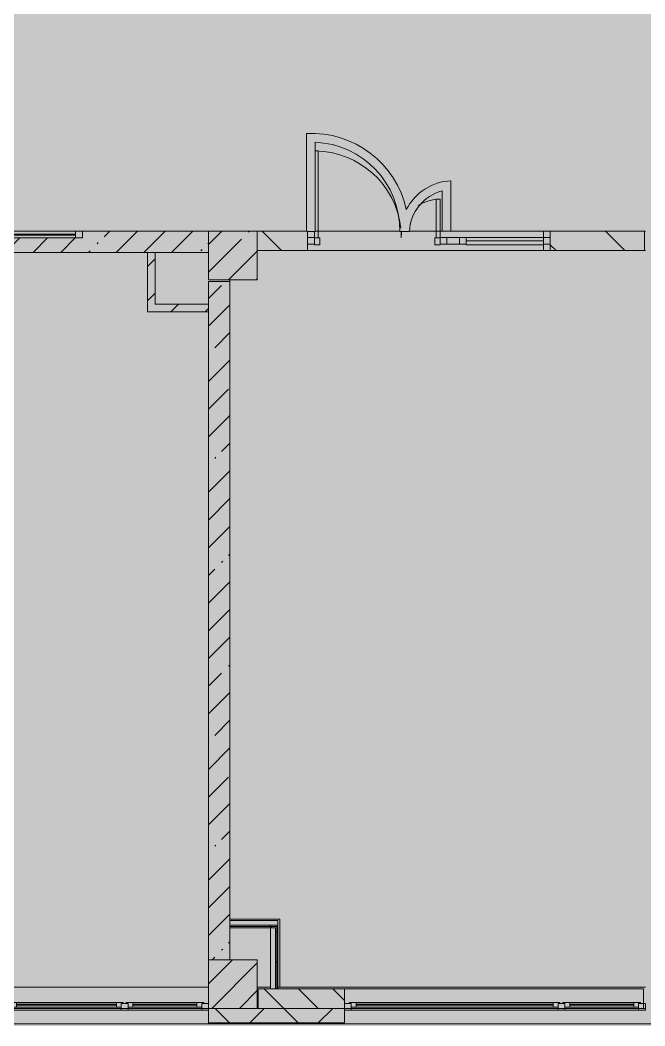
# Model space of a CAD drawing. Header units: millimetres. Extents: x 35146 to 234858, y -8553 to 29000.
# Drawn here: x 151142 to 157579, y -280 to 10072 of the extents above; entities that cross this region are included whole.
import ezdxf

# ---------------------------------------------------------------- set-up
doc = ezdxf.new("R2010")
doc.units = ezdxf.units.MM
doc.layers.add('A-DETL-GENF-3', color=7, linetype='Continuous', lineweight=9, true_color=0xc0c0c0, transparency=0.4)
for name, color, linetype, lineweight, true_color in [('A-DETL-GENF-6', 7, 'Continuous', 5, 0xb7b7b7), ('A-DOOR-2', 7, 'Continuous', 5, 0xe2e2e2), ('A-DOOR-3', 7, 'Continuous', 5, 0xb7b7b7), ('A-FLOR-2', 7, 'Continuous', 5, 0xb7b7b7), ('A-GLAZ-3', 7, 'Continuous', 5, 0x737373), ('A-GLAZ-CURT-2', 7, 'Continuous', 5, 0x737373), ('A-GLAZ-CWMG-4', 7, 'Continuous', 5, 0x737373), ('A-WALL-5', 7, 'Continuous', 9, 0x737373), ('A-WALL-6', 7, 'Continuous', 5, 0x737373), ('I-WALL-1', 7, 'Continuous', 5, 0xe7e7e7), ('I-WALL-4', 7, 'Continuous', 5, 0x737373), ('S-COLS-2', 7, 'Continuous', 5, 0x737373)]:
    doc.layers.add(name, color=color, linetype=linetype, lineweight=lineweight, true_color=true_color)
for name, color, linetype, lineweight in [('A-WALL-4', 7, 'Continuous', 5), ('I-WALL-3', 7, 'Continuous', 5), ('S-COLS-1', 7, 'Continuous', 5)]:
    doc.layers.add(name, color=color, linetype=linetype, lineweight=lineweight)
pattern_1 = [(45, (105674.2, 0), (-285.123, 285.123), []), (45, (105959.3, 0), (-285.123, 285.123), [504.031, -100.806, 16.764, -84.042])]
pattern_2 = [(45, (105674.2, 0), (-176.7767, 176.7767), [])]
pattern_3 = [(45, (105674.2, 0), (-530.33, 530.33), []), (135, (105674.2, 0), (-530.33, -530.33), [])]

# ---------------------------------------------------------------- blocks, each defined once
blk = doc.blocks.new('BSC_Колонна _Прямоугольная - 500х500-V38-2_5_2_птичка')
at = {"layer": 'S-COLS-1'}
h = blk.add_hatch(dxfattribs=at)
h.set_pattern_fill('FP_72', color=256, style=0, pattern_type=2)
h.set_pattern_definition([(45, (-47660, -7650), (-285.123, 285.123), []), (45, (-47374.88, -7650), (-285.123, 285.123), [504.031, -100.806, 16.764, -84.042])])
h.paths.add_polyline_path([(-250, -250), (250, -250), (250, 250), (-250, 250), (-250, 100)])
at = {"layer": 'S-COLS-2'}
for p, q in [((250, 250), (-250, 250)), ((-250, 250), (-250, -250)), ((250, -250), (250, 250)), ((-250, -250), (250, -250))]:
    blk.add_line(p, q, dxfattribs=at)
blk = doc.blocks.new('BSC_Колонна _Прямоугольная - 500х500-V45-2_5_2_птичка')
at = {"layer": 'S-COLS-1'}
h = blk.add_hatch(dxfattribs=at)
h.set_pattern_fill('FP_79', color=256, style=0, pattern_type=2)
h.set_pattern_definition([(45, (-47660, -150), (-285.123, 285.123), []), (45, (-47374.88, -150), (-285.123, 285.123), [504.031, -100.806, 16.764, -84.042])])
h.paths.add_polyline_path([(-250, -250), (250, -250), (250, 250), (-250, 250), (-250, 80)])
at = {"layer": 'S-COLS-2'}
for p, q in [((250, 250), (-250, 250)), ((-250, 250), (-250, -250)), ((250, -250), (250, 250)), ((-250, -250), (250, -250))]:
    blk.add_line(p, q, dxfattribs=at)
blk = doc.blocks.new('120_Окно_СКБ_2Ст - 120_Окно_СКБ_2Ст 3100х2500 _мал_ створка слева-2_-V78-2_5_2_птичка')
at = {"layer": 'A-GLAZ-3'}
for p, q in [((-1550, -127), (-1550, -57)), ((-1550, -57), (-1480, -57)), ((1550, -57), (-1550, -57)), ((-1480, -57), (-1480, -127)), ((-720, -87), (-1480, -87)), ((-1480, -87), (-1480, -127)), ((-1430, -137), (-1430, -87)), ((-770, -137), (-770, -87)), ((-720, -127), (-720, -57)), ((-720, -57), (-650, -57)), ((-720, -127), (-720, -87)), ((-650, -57), (-650, -127)), ((1480, -87), (-650, -87)), ((-650, -87), (-650, -127)), ((-600, -137), (-600, -87)), ((1430, -137), (1430, -87)), ((1480, -127), (1480, -57)), ((1480, -57), (1550, -57)), ((1480, -127), (1480, -87)), ((1550, -57), (1550, -127)), ((-1480, -127), (-1550, -127)), ((-1550, -127), (-1500, -127)), ((-1480, -127), (-1500, -127)), ((-1500, -127), (-1500, -137)), ((-1500, -137), (-700, -137)), ((-700, -137), (-1500, -137)), ((-1430, -107), (-770, -107)), ((-770, -117), (-1430, -117)), ((-650, -127), (-720, -127)), ((-700, -127), (-720, -127)), ((-700, -127), (-670, -127)), ((-700, -137), (-700, -127)), ((-650, -127), (-670, -127)), ((-670, -127), (-670, -137)), ((-670, -137), (1500, -137)), ((1500, -137), (-670, -137)), ((-600, -107), (1430, -107)), ((1430, -117), (-600, -117)), ((1550, -127), (1480, -127)), ((1500, -127), (1480, -127)), ((1500, -127), (1550, -127)), ((1500, -137), (1500, -127))]:
    blk.add_line(p, q, dxfattribs=at)
blk = doc.blocks.new('120_Окно_СКБ_2Ст - 120_Окно_СКБ_2Ст 2100х2500 _мал створка СЛЕВА_-V80-2_5_2_птичка')
at = {"layer": 'A-GLAZ-3'}
for p, q in [((-1050, -127), (-1050, -57)), ((-1050, -57), (-980, -57)), ((1050, -57), (-1050, -57)), ((-980, -57), (-980, -127)), ((-220, -87), (-980, -87)), ((-980, -87), (-980, -127)), ((-930, -137), (-930, -87)), ((-270, -137), (-270, -87)), ((-220, -127), (-220, -57)), ((-220, -57), (-150, -57)), ((-220, -127), (-220, -87)), ((-150, -57), (-150, -127)), ((980, -87), (-150, -87)), ((-150, -87), (-150, -127)), ((-100, -137), (-100, -87)), ((930, -137), (930, -87)), ((980, -127), (980, -57)), ((980, -57), (1050, -57)), ((980, -127), (980, -87)), ((1050, -57), (1050, -127)), ((-980, -127), (-1050, -127)), ((-1050, -127), (-1000, -127)), ((-980, -127), (-1000, -127)), ((-1000, -127), (-1000, -137)), ((-1000, -137), (-200, -137)), ((-200, -137), (-1000, -137)), ((-930, -107), (-270, -107)), ((-270, -117), (-930, -117)), ((-150, -127), (-220, -127)), ((-200, -127), (-220, -127)), ((-200, -127), (-170, -127)), ((-200, -137), (-200, -127)), ((-150, -127), (-170, -127)), ((-170, -127), (-170, -137)), ((-170, -137), (1000, -137)), ((1000, -137), (-170, -137)), ((-100, -107), (930, -107)), ((930, -117), (-100, -117)), ((1050, -127), (980, -127)), ((1000, -127), (980, -127)), ((1000, -127), (1050, -127)), ((1000, -137), (1000, -127))]:
    blk.add_line(p, q, dxfattribs=at)
blk = doc.blocks.new('120_Окно_СКБ_1Ст - 120_Окно_СКБ_1Ст 400х1200 EI30-24228621-2_5_2_птичка')
at = {"layer": 'A-GLAZ-3'}
for p, q in [((-600, 40), (-600, 110)), ((-600, 110), (-530, 110)), ((600, 110), (-600, 110)), ((-530, 110), (-530, 40)), ((530, 40), (530, 110)), ((530, 110), (600, 110)), ((600, 110), (600, 40)), ((-530, 40), (-600, 40)), ((-600, 40), (600, 40)), ((530, 80), (-530, 80)), ((530, 70), (-530, 70)), ((600, 40), (530, 40))]:
    blk.add_line(p, q, dxfattribs=at)
blk = doc.blocks.new('Прямоугольный импост - 50 x 70 мм-V190-2_5_2_птичка')
at = {"layer": 'A-GLAZ-CWMG-4'}
for p, q in [((-70, 35), (0, 35)), ((-70, -35), (-70, 35)), ((0, 35), (0, -35)), ((0, -35), (-70, -35))]:
    blk.add_line(p, q, dxfattribs=at)
blk = doc.blocks.new('Дверь_Витражная_остекление_ - ДВН_ДАО_Главный вход_1200 в свету-V198-2_5_2_птичка')
at = {"layer": 'A-DOOR-2'}
for points in [[(-639, 30), (-607, 30), (-607, 925), (-639, 925), (-639, 97), (-647, 97), (-647, 30)], [(647, 30), (647, 430), (607, 430), (607, 30)]]:
    blk.add_hatch(color=256, dxfattribs=at).paths.add_polyline_path(points)
at = {"layer": 'A-DETL-GENF-6'}
for p, q in [((-607, 925), (-639, 925)), ((-607, 30), (-607, 925)), ((647, 430), (607, 430)), ((607, 430), (607, 30)), ((647, 35), (647, 430)), ((-647, 97), (-647, 35)), ((-647, 30), (-607, 30)), ((-592, 30), (-647, 30)), ((-592, -40), (-592, 30)), ((592, -40), (592, 30)), ((592, 30), (647, 30)), ((607, 30), (647, 30)), ((-647, -40), (-592, -40)), ((647, -40), (592, -40))]:
    blk.add_line(p, q, dxfattribs=at)
at = {"layer": 'A-DOOR-3'}
for p, q in [((647, 430), (647, 35)), ((-647, 97), (-647, 35))]:
    blk.add_line(p, q, dxfattribs=at)
for centre, radius, start, end in [((-647, 30), 895, 6.6442, 89.4744), ((647, 30), 400, 90, 124.0488), ((-647, 30), 895, 360, 4.3606), ((647, 30), 400, 170.1518, 180)]:
    blk.add_arc(centre, radius, start, end, dxfattribs=at)
blk = doc.blocks.new('Системная панель - Стемалит - 40мм-V192-2_5_2_птичка')
at = {"layer": 'A-GLAZ-CURT-2'}
for p, q in [((65, 35), (-65, 35)), ((-65, 35), (-65, -35)), ((65, -35), (65, 35)), ((-65, -35), (65, -35))]:
    blk.add_line(p, q, dxfattribs=at)
blk = doc.blocks.new('Прямоугольный импост - 50 x 70 мм-V193-2_5_2_птичка')
at = {"layer": 'A-GLAZ-CWMG-4'}
for p, q in [((-35, 35), (35, 35)), ((-35, -35), (-35, 35)), ((35, 35), (35, -35)), ((35, -35), (-35, -35))]:
    blk.add_line(p, q, dxfattribs=at)
blk = doc.blocks.new('Прямоугольный импост - 50 x 70 мм-V194-2_5_2_птичка')
at = {"layer": 'A-GLAZ-CWMG-4'}
for p, q in [((0, 35), (-70, 35)), ((-70, 35), (-70, -35)), ((0, -35), (0, 35)), ((-70, -35), (0, -35))]:
    blk.add_line(p, q, dxfattribs=at)
blk = doc.blocks.new('Системная панель - Стекло - 40мм-V199-2_5_2_птичка')
at = {"layer": 'A-GLAZ-CURT-2'}
for p, q in [((397.5, 0), (-397.5, 0)), ((-397.5, 0), (-397.5, -40)), ((397.5, -40), (397.5, 0)), ((-397.5, -40), (397.5, -40))]:
    blk.add_line(p, q, dxfattribs=at)
blk = doc.blocks.new('Прямоугольный импост - 50 x 70 мм-V196-2_5_2_птичка')
at = {"layer": 'A-GLAZ-CWMG-4'}
for p, q in [((-35, 35), (35, 35)), ((-35, -35), (-35, 35)), ((35, 35), (35, -35)), ((35, -35), (-35, -35))]:
    blk.add_line(p, q, dxfattribs=at)
blk = doc.blocks.new('Прямоугольный импост - 50 x 70 мм-V197-2_5_2_птичка')
at = {"layer": 'A-GLAZ-CWMG-4'}
blk.add_line((41991, 7835), (41196, 7835), dxfattribs=at)

msp = doc.modelspace()

# ---------------------------------------------------------------- hatches: boundary and pattern name
at = {"layer": 'A-DETL-GENF-3'}
msp.add_hatch(color=256, dxfattribs=at).paths.add_polyline_path([(181515.1, -280), (181534.2, -280), (181534.2, 3300), (190534.2, 3300), (190534.2, 27350), (147584.2, 27350), (147584.2, 23778), (144434.2, 23778), (144434.2, -280), (180587.6, -280)])
at = {"layer": 'A-WALL-4'}
h = msp.add_hatch(dxfattribs=at)
h.set_pattern_fill('FP_98', color=256, style=0, pattern_type=2)
h.set_pattern_definition([(135, (105674.2, 0), (-176.7767, -176.7767), [])])
h.paths.add_polyline_path([(154484.2, -100), (154484.2, 100), (153594.2, 100), (153594.2, -100), (153689.5, -100)])
h = msp.add_hatch(dxfattribs=at)
h.set_pattern_fill('FP_88', color=256, style=0, pattern_type=2)
h.set_pattern_definition([(45, (105674.2, 0), (-353.5534, 353.5534), []), (135, (105674.2, 0), (-353.5534, -353.5534), [])])
h.paths.add_polyline_path([(181374.2, -250), (181374.2, -100), (177234.2, -100), (177234.2, -250), (180587.6, -250)])
h.paths.add_polyline_path([(175022.5, -250), (176334.2, -250), (176334.2, -100), (172734.2, -100), (172734.2, -250), (173167.5, -250)])
h.paths.add_polyline_path([(164484.2, -250), (164484.2, -100), (163734.2, -100), (163734.2, -250), (163892.3, -250)])
h.paths.add_polyline_path([(167602.3, -250), (167734.2, -250), (167734.2, -100), (166584.2, -100), (166584.2, -250), (166674.8, -250)])
h.paths.add_polyline_path([(162584.2, -250), (162834.2, -250), (162834.2, -100), (162084.2, -100), (162084.2, -250), (162501, -250)])
h.paths.add_polyline_path([(170834.2, -250), (171834.2, -250), (171834.2, -100), (170834.2, -100)])
h.paths.add_polyline_path([(158984.2, -250), (158984.2, -100), (157584.2, -100), (157584.2, -250), (158327.1, -250)])
h.paths.add_polyline_path([(154484.2, -250), (154484.2, -100), (153084.2, -100), (153084.2, -250), (153689.5, -250)])
h.paths.add_polyline_path([(150907, -250), (150984.2, -250), (150984.2, -100), (150610.5, -100), (150610.5, -250)])
h.paths.add_polyline_path([(148334.2, -250), (149710.5, -250), (149710.5, -100), (148334.2, -100)])
h.paths.add_polyline_path([(144745.1, -250), (145234.2, -250), (145234.2, -100), (144434.2, -100), (144438.1, -250), (144714.2, -250)])
at = {"layer": 'I-WALL-1'}
for points in [[(153798.3, 755), (153798.3, 805), (153304.2, 805), (153304.2, 755), (153689.5, 755)], [(153723.3, 100), (153773.3, 100), (153773.3, 730), (153723.3, 730), (153723.3, 230.5)]]:
    msp.add_hatch(color=256, dxfattribs=at).paths.add_polyline_path(points)
at = {"layer": 'I-WALL-3'}
h = msp.add_hatch(dxfattribs=at)
h.set_pattern_fill('FP_96', color=256, style=0, pattern_type=2)
h.set_pattern_definition(pattern_1)
h.paths.add_polyline_path([(150907, 7680), (153084.2, 7680), (153084.2, 7900), (151784.2, 7900), (151784.2, 7830), (150584.2, 7830), (150584.2, 7900), (149084.2, 7900), (149084.2, 7680), (149864.2, 7680)])
h = msp.add_hatch(dxfattribs=at)
h.set_pattern_fill('FP_99', color=256, style=0, pattern_type=2)
h.set_pattern_definition([(135, (105674.2, 0), (-353.5534, -353.5534), [])])
h.paths.add_polyline_path([(156604.2, 7700), (157574.2, 7700), (157574.2, 7900), (156604.2, 7900)])
h.paths.add_polyline_path([(153584.2, 7700), (154104.2, 7700), (154104.2, 7900), (153584.2, 7900), (153584.2, 7750.3)])
h = msp.add_hatch(dxfattribs=at)
h.set_pattern_fill('FP_100', color=256, style=0, pattern_type=2)
h.set_pattern_definition(pattern_2)
h.paths.add_polyline_path([(152534.2, 7070), (152534.2, 7680), (152454.2, 7680), (152454.2, 7070)])
h = msp.add_hatch(dxfattribs=at)
h.set_pattern_fill('FP_96', color=256, style=0, pattern_type=2)
h.set_pattern_definition(pattern_1)
h.paths.add_polyline_path([(153084.2, 400), (153304.2, 400), (153304.2, 7380), (153084.2, 7380), (153084.2, 554.7)])
h = msp.add_hatch(dxfattribs=at)
h.set_pattern_fill('FP_100', color=256, style=0, pattern_type=2)
h.set_pattern_definition(pattern_2)
h.paths.add_polyline_path([(153084.2, 7070), (153084.2, 7150), (152534.2, 7150), (152534.2, 7070), (152762, 7070)])
h = msp.add_hatch(dxfattribs=at)
h.set_pattern_fill('FP_200', color=256, style=0, pattern_type=2)
h.set_pattern_definition(pattern_3)
h.paths.add_polyline_path([(153785.8, 742.5), (153798.3, 742.5), (153798.3, 755), (153304.2, 755), (153304.2, 742.5), (153689.5, 742.5)])
h = msp.add_hatch(dxfattribs=at)
h.set_pattern_fill('FP_200', color=256, style=0, pattern_type=2)
h.set_pattern_definition(pattern_3)
h.paths.add_polyline_path([(153773.3, 730), (153785.8, 730), (153785.8, 742.5), (153304.2, 742.5), (153304.2, 730), (153723.3, 730)])
h = msp.add_hatch(dxfattribs=at)
h.set_pattern_fill('FP_200', color=256, style=0, pattern_type=2)
h.set_pattern_definition(pattern_3)
h.paths.add_polyline_path([(153785.8, 100), (153785.8, 730), (153773.3, 730), (153773.3, 100)])
h = msp.add_hatch(dxfattribs=at)
h.set_pattern_fill('FP_200', color=256, style=0, pattern_type=2)
h.set_pattern_definition(pattern_3)
h.paths.add_polyline_path([(153785.8, 100), (153798.3, 100), (153798.3, 742.5), (153785.8, 742.5), (153785.8, 230.5)])

# ---------------------------------------------------------------- linework, layer by layer
at = {"layer": 'A-FLOR-2'}
for p, q in [((154092.3, 8904.6), (154092.3, 7900)), ((154182.3, 7897), (154182.3, 8815.2)), ((155581.2, 7900), (155581.2, 8418.4)), ((155491.2, 8314.2), (155491.2, 7900)), ((154104.2, 7897), (154182.3, 7897)), ((154182.3, 7900), (155054.6, 7900)), ((155054.8, 7897), (155152.7, 7897)), ((155153.1, 7900), (156604.2, 7900)), ((156534.2, 7900), (155581.2, 7900)), ((156534.2, 7835), (156534.2, 7900)), ((157574.2, 7900), (157584.2, 7900)), ((156534.2, 7700), (156534.2, 7760)), ((157584.2, 7700), (157574.2, 7700)), ((153304.2, 7400), (153304.2, 7380)), ((153304.2, 820), (153818.3, 820)), ((153818.3, 820), (153818.3, 120))]:
    msp.add_line(p, q, dxfattribs=at)
for centre, radius, start, end in [((154144.8, 7906), 1000, 12.44956, 93.01125), ((154144.8, 7906), 910, 359.43333, 87.64026), ((155606.2, 7875), 544, 92.63401, 153.04618), ((155606.2, 7875), 454, 104.67311, 177.22246)]:
    msp.add_arc(centre, radius, start, end, dxfattribs=at)
at = {"layer": 'A-WALL-5'}
for p, q in [((152534.2, 7680), (152454.2, 7680)), ((153084.2, 7070), (153084.2, 7150)), ((153304.2, 805), (153304.2, 730)), ((153304.2, 755), (153798.3, 755)), ((153304.2, 742.5), (153785.8, 742.5)), ((153773.3, 730), (153723.3, 730)), ((153773.3, 100), (153773.3, 730)), ((153785.8, 100), (153785.8, 742.5)), ((153594.2, -100), (154484.2, -100)), ((153084.2, -250), (154484.2, -250)), ((153084.2, -253), (154484.2, -253))]:
    msp.add_line(p, q, dxfattribs=at)
at = {"layer": 'A-WALL-6'}
for p, q in [((153594.2, 100), (153594.2, -100)), ((153594.2, 100), (157564.2, 100)), ((154484.2, -258), (154484.2, 100)), ((157564.2, -100), (157564.2, 100)), ((153084.2, -100), (153084.2, -258)), ((153584.2, -100), (153594.2, -100)), ((163734.2, -258), (144437.1, -258))]:
    msp.add_line(p, q, dxfattribs=at)
at = {"layer": 'I-WALL-4'}
for p, q in [((153084.2, 7900), (151784.2, 7900)), ((154104.2, 7900), (153584.2, 7900)), ((154104.2, 7700), (154104.2, 7900)), ((154182.3, 7900), (155054.6, 7900)), ((155153.1, 7900), (155491.2, 7900)), ((156534.2, 7900), (157574.2, 7900)), ((156604.2, 7900), (156604.2, 7700)), ((157574.2, 7700), (157574.2, 7900)), ((149864.2, 7680), (152454.2, 7680)), ((152454.2, 7680), (152454.2, 7070)), ((152534.2, 7150), (152534.2, 7680)), ((152534.2, 7680), (153084.2, 7680)), ((157574.2, 7700), (153584.2, 7700)), ((153304.2, 7380), (153084.2, 7380)), ((153084.2, 7380), (153084.2, 7150)), ((153304.2, 805), (153304.2, 7380)), ((153084.2, 7150), (152534.2, 7150)), ((152454.2, 7070), (153084.2, 7070)), ((153084.2, 7070), (153084.2, 400)), ((153798.3, 805), (153304.2, 805)), ((153304.2, 400), (153304.2, 730)), ((153304.2, 730), (153723.3, 730)), ((153723.3, 730), (153723.3, 100)), ((153798.3, 100), (153798.3, 805)), ((149363.4, 120), (153084.2, 120)), ((153584.2, 120), (153723.3, 120)), ((153798.3, 120), (157584.2, 120)), ((153084.2, -100), (150984.2, -100)), ((157584.2, -100), (154484.2, -100))]:
    msp.add_line(p, q, dxfattribs=at)

# ---------------------------------------------------------------- block references
at = {"layer": 'A-DOOR-3'}
msp.add_blockref('Дверь_Витражная_остекление_ - ДВН_ДАО_Главный вход_1200 в свету-V198-2_5_2_птичка', (154821.7, 7800), dxfattribs=at)
at = {"layer": 'A-GLAZ-3'}
msp.add_blockref('120_Окно_СКБ_1Ст - 120_Окно_СКБ_1Ст 400х1200 EI30-24228621-2_5_2_птичка', (151184.2, 7790), dxfattribs=at)
at = {"layer": 'A-GLAZ-3', "rotation": 180}
for name, p in [('120_Окно_СКБ_2Ст - 120_Окно_СКБ_2Ст 2100х2500 _мал створка СЛЕВА_-V80-2_5_2_птичка', (152034.2, -175)), ('120_Окно_СКБ_2Ст - 120_Окно_СКБ_2Ст 3100х2500 _мал_ створка слева-2_-V78-2_5_2_птичка', (156034.2, -175))]:
    msp.add_blockref(name, p, dxfattribs=at)
at = {"layer": 'A-GLAZ-CURT-2'}
for name, p in [('Системная панель - Стемалит - 40мм-V192-2_5_2_птичка', (155604.2, 7800)), ('Системная панель - Стекло - 40мм-V199-2_5_2_птичка', (156136.7, 7800))]:
    msp.add_blockref(name, p, dxfattribs=at)
at = {"layer": 'A-GLAZ-CWMG-4', "rotation": 180}
msp.add_blockref('Прямоугольный импост - 50 x 70 мм-V194-2_5_2_птичка', (154104.2, 7800), dxfattribs=at)
at = {"layer": 'A-GLAZ-CWMG-4', "extrusion": (0, 0, -1), "rotation": 180}
for name, p in [('Прямоугольный импост - 50 x 70 мм-V193-2_5_2_птичка', (-155504.2, 7800)), ('Прямоугольный импост - 50 x 70 мм-V196-2_5_2_птичка', (-155704.2, 7800)), ('Прямоугольный импост - 50 x 70 мм-V190-2_5_2_птичка', (-156604.2, 7800))]:
    msp.add_blockref(name, p, dxfattribs=at)
at = {"layer": 'A-GLAZ-CWMG-4'}
msp.add_blockref('Прямоугольный импост - 50 x 70 мм-V197-2_5_2_птичка', (114543.2, 0), dxfattribs=at)
at = {"layer": 'S-COLS-2'}
for name, p in [('BSC_Колонна _Прямоугольная - 500х500-V38-2_5_2_птичка', (153334.2, 7650)), ('BSC_Колонна _Прямоугольная - 500х500-V45-2_5_2_птичка', (153334.2, 150))]:
    msp.add_blockref(name, p, dxfattribs=at)

doc.saveas('drawing.dxf')
